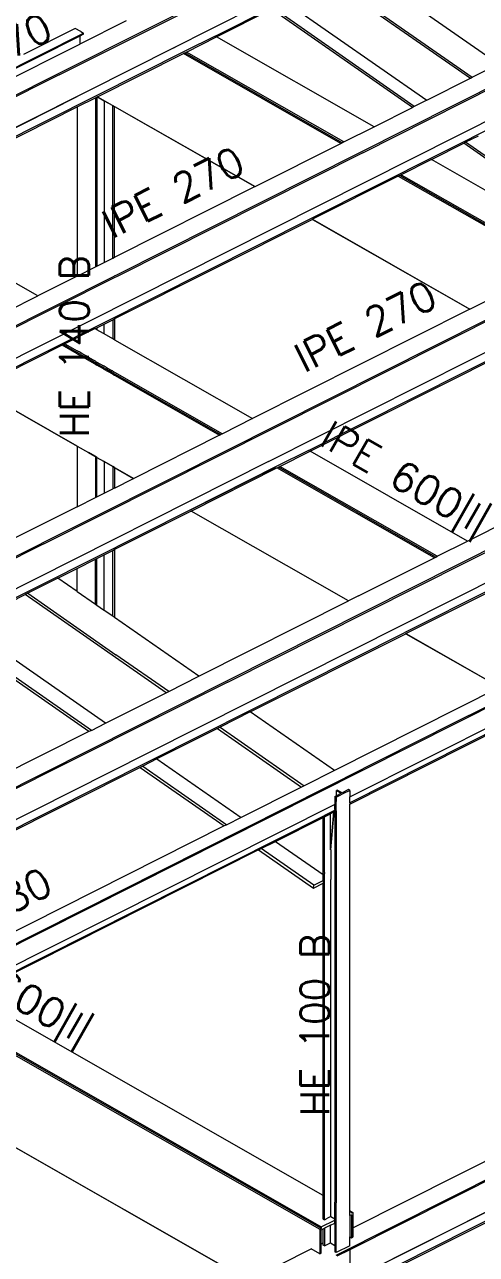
# Model space of a CAD drawing. Header units: millimetres. Extents: x 2 to 172, y 1 to 110.
# Drawn here: x 43.89 to 46.29, y 24.43 to 30.96 of the extents above; entities that cross this region are included whole.
import ezdxf
from ezdxf.enums import TextEntityAlignment as Align

# ---------------------------------------------------------------- set-up
doc = ezdxf.new("R2010")
doc.units = ezdxf.units.MM
doc.layers.add('BARRAS_DE_ACERO', color=7, linetype='Continuous', lineweight=9)
doc.layers.add('REFERENCIA_DE_LAS_BARRAS', color=2, linetype='Continuous', lineweight=9)
doc.styles.add('CYPETXT', font='romans__.ttf', dxfattribs={"height": 0.2})

msp = doc.modelspace()

# ---------------------------------------------------------------- linework, layer by layer
at = {"layer": 'BARRAS_DE_ACERO'}
for p, q in [((38.9295, 28.1144), (45.596, 31.4688)), ((44.0761, 30.6954), (45.552, 31.438)), ((46.4091, 30.7517), (45.6864, 31.2551)), ((45.5115, 31.1983), (46.2603, 30.6768)), ((45.5218, 31.2035), (46.2706, 30.682)), ((45.157, 31.0757), (44.8599, 30.9263)), ((44.904, 30.9012), (45.2067, 31.0535)), ((45.9523, 30.5218), (45.2035, 31.0433)), ((45.9626, 30.527), (45.2138, 31.0485)), ((45.2796, 31.0816), (46.0284, 30.5602)), ((44.4317, 30.9822), (44.1852, 30.8582)), ((42.776, 30.1976), (44.2056, 30.917)), ((44.1618, 30.942), (43.8866, 30.8035)), ((44.1902, 30.9258), (44.1618, 30.942)), ((44.2056, 30.9117), (44.1852, 30.9014)), ((44.1902, 30.9258), (44.2056, 30.917)), ((44.2056, 30.9117), (44.2056, 30.917)), ((44.8599, 30.9263), (44.6996, 30.8456)), ((44.8599, 30.9263), (44.86, 30.9263)), ((42.8212, 30.1718), (44.1852, 30.8582)), ((44.1852, 30.9014), (44.1852, 30.8582)), ((44.6844, 30.838), (44.2284, 30.6085)), ((44.6917, 30.8416), (44.6844, 30.838)), ((44.6845, 30.838), (44.6844, 30.838)), ((44.6845, 30.838), (44.6917, 30.8416)), ((44.6996, 30.8456), (44.6917, 30.8416)), ((44.6917, 30.8416), (44.6917, 30.8416)), ((44.6996, 30.8456), (44.6996, 30.8456)), ((44.904, 30.9012), (44.7436, 30.8205)), ((45.7485, 30.4193), (44.9119, 30.8966)), ((44.7436, 30.8205), (44.2724, 30.5834)), ((44.7364, 30.8083), (44.7437, 30.812)), ((44.7437, 30.812), (44.7516, 30.8159)), ((45.5802, 30.3347), (44.7437, 30.812)), ((45.5881, 30.3386), (44.7516, 30.8159)), ((46.5735, 30.7352), (44.3805, 29.6317)), ((46.2706, 30.682), (46.4091, 30.7517)), ((44.0761, 30.6954), (42.7534, 30.0299)), ((46.0284, 30.5602), (46.2603, 30.6768)), ((46.2603, 30.6768), (46.2706, 30.682)), ((44.2724, 30.5834), (42.3863, 29.6344)), ((43.074, 30.0276), (44.1722, 30.5802)), ((44.2278, 30.6082), (44.1722, 30.5802)), ((44.1722, 30.5802), (44.1722, 30.5802)), ((44.2284, 30.6085), (44.2278, 30.6082)), ((44.2278, 30.6082), (44.2278, 30.6082)), ((44.2284, 30.6085), (44.2284, 30.6085)), ((44.2798, 30.5785), (44.2768, 30.577)), ((44.2798, 30.5785), (44.3158, 30.5579)), ((44.2803, 30.5788), (45.1169, 30.1015)), ((46.5735, 30.5631), (42.3863, 28.4561)), ((43.126, 29.998), (44.1722, 30.5244)), ((44.1722, 30.5244), (44.2681, 30.5726)), ((44.3158, 30.5579), (44.3614, 30.532)), ((44.3158, 30.5579), (44.3158, 29.6984)), ((44.3614, 30.532), (44.3701, 30.527)), ((44.3614, 29.7214), (44.3614, 30.532)), ((44.3701, 29.7258), (44.3701, 30.527)), ((45.7485, 30.4193), (45.9523, 30.5218)), ((45.9626, 30.527), (45.9523, 30.5218)), ((46.0284, 30.5602), (45.9626, 30.527)), ((45.413, 29.9319), (46.5259, 30.4919)), ((45.5881, 30.3386), (45.7485, 30.4193)), ((45.5729, 30.331), (45.5802, 30.3347)), ((45.5881, 30.3386), (45.5802, 30.3347)), ((46.9738, 29.8104), (46.225, 30.3319)), ((46.3011, 30.3702), (46.2353, 30.3371)), ((46.9841, 29.8156), (46.2353, 30.3371)), ((46.0532, 30.2454), (45.8928, 30.1647)), ((46.8897, 29.7681), (46.0532, 30.2454)), ((45.8777, 30.1571), (45.4216, 29.9276)), ((45.885, 30.1608), (45.8777, 30.1571)), ((45.8777, 30.1571), (46.7142, 29.6798)), ((45.8928, 30.1647), (45.885, 30.1608)), ((45.885, 30.1608), (46.7215, 29.6835)), ((45.8928, 30.1647), (46.7293, 29.6874)), ((44.3701, 29.7258), (45.1163, 30.1012)), ((43.9941, 28.2033), (47.595, 30.0152)), ((43.627, 29.0333), (45.413, 29.9319)), ((45.421, 29.9273), (44.3701, 29.3985)), ((45.4216, 29.9276), (45.421, 29.9273)), ((45.421, 29.9273), (46.2575, 29.45)), ((45.4216, 29.9276), (46.2581, 29.4503)), ((44.3158, 29.6984), (44.3614, 29.7214)), ((44.3614, 29.7214), (44.3701, 29.7258)), ((46.2581, 29.4503), (46.7142, 29.6798)), ((42.9287, 28.9012), (44.3673, 29.6251)), ((44.3722, 29.6189), (42.9287, 28.8926)), ((44.1722, 29.6262), (43.9625, 29.5206)), ((44.3684, 29.6256), (44.3673, 29.6251)), ((44.3805, 29.6317), (44.3684, 29.6256)), ((46.2581, 29.4503), (46.2575, 29.45)), ((48.6605, 29.3344), (41.9941, 25.9801)), ((44.2672, 29.3468), (44.1068, 29.2661)), ((44.2768, 29.3516), (44.2768, 29.3413)), ((44.3158, 29.319), (44.3158, 29.3712)), ((44.3614, 29.3941), (44.3614, 29.293)), ((44.3701, 29.3985), (44.3701, 29.2881)), ((44.6832, 28.5586), (46.3506, 29.3976)), ((44.3701, 29.2881), (44.3614, 29.293)), ((44.3701, 29.2881), (45.1037, 28.8694)), ((45.4085, 28.6956), (46.5623, 29.2761)), ((44.1722, 29.2125), (44.0917, 29.2584)), ((44.099, 29.2621), (44.1722, 29.2203)), ((44.1068, 29.2661), (44.1722, 29.2288)), ((44.249, 29.1765), (44.1722, 29.2203)), ((44.1722, 29.2125), (44.2655, 29.1592)), ((44.2313, 29.1951), (44.1965, 29.2149)), ((44.2313, 29.1951), (44.2655, 29.1755)), ((44.249, 29.1765), (44.2655, 29.1671)), ((44.2681, 29.1741), (44.2655, 29.1755)), ((44.2655, 29.1671), (44.2681, 29.1656)), ((44.2655, 29.1592), (44.2681, 29.1578)), ((44.269, 29.1736), (44.2681, 29.1741)), ((44.2768, 29.1607), (44.2681, 29.1656)), ((44.2681, 29.1578), (44.2768, 29.1528)), ((44.2703, 29.1728), (44.269, 29.1736)), ((44.2703, 29.1728), (44.2761, 29.1695)), ((44.2764, 29.1693), (44.2761, 29.1695)), ((44.2764, 29.1693), (44.2768, 29.1691)), ((44.2768, 29.1691), (44.3111, 29.1495)), ((44.2956, 29.1499), (44.2768, 29.1607)), ((44.3111, 29.1333), (44.2768, 29.1528)), ((44.2956, 29.1499), (44.3111, 29.1411)), ((44.3158, 29.1468), (44.3111, 29.1495)), ((44.3158, 29.1384), (44.3111, 29.1411)), ((44.3158, 29.1384), (44.3614, 29.1124)), ((44.3274, 29.1402), (44.3574, 29.1231)), ((44.3158, 29.1305), (44.3111, 29.1333)), ((44.3614, 29.1046), (44.3158, 29.1305)), ((44.3592, 29.1221), (44.3574, 29.1231)), ((44.3592, 29.1221), (44.3614, 29.1208)), ((44.3614, 29.1208), (44.3623, 29.1203)), ((44.3614, 29.1124), (44.3701, 29.1074)), ((44.3614, 29.1046), (44.3701, 29.0996)), ((44.3623, 29.1203), (44.3636, 29.1196)), ((44.3636, 29.1196), (44.3694, 29.1163)), ((44.3697, 29.1161), (44.3694, 29.1163)), ((44.3697, 29.1161), (44.3701, 29.1158)), ((44.3701, 29.1158), (44.9434, 28.7888)), ((44.3701, 29.1074), (44.9355, 28.7848)), ((44.1722, 28.7222), (43.6351, 29.0287)), ((43.6356, 29.029), (44.1722, 28.7228)), ((44.5489, 27.0934), (48.2977, 28.9797)), ((44.9282, 28.7811), (44.4721, 28.5516)), ((44.1722, 28.7222), (44.2313, 28.6885)), ((44.2655, 28.6689), (44.2313, 28.6885)), ((46.245, 28.2182), (45.4085, 28.6956)), ((45.1883, 28.6406), (43.4381, 27.7599)), ((44.2681, 28.6681), (44.2655, 28.6695)), ((44.2768, 28.6631), (44.2681, 28.6681)), ((44.2681, 28.6675), (44.2768, 28.6625)), ((44.2768, 28.6631), (44.3111, 28.6436)), ((44.2768, 28.4534), (44.2768, 28.6625)), ((44.2768, 28.6625), (44.3111, 28.6429)), ((44.3158, 28.6402), (44.3111, 28.6429)), ((44.3158, 28.6402), (44.3614, 28.6142)), ((42.4821, 27.451), (44.6832, 28.5586)), ((44.3701, 28.6099), (44.3614, 28.6149)), ((44.3614, 28.6142), (44.3614, 28.4959)), ((44.3701, 28.6099), (44.4721, 28.5516)), ((44.4721, 28.5516), (44.4716, 28.5514)), ((44.7729, 28.3844), (45.2249, 28.6118)), ((46.0846, 28.1376), (45.2481, 28.6149)), ((44.3701, 28.5003), (44.3614, 28.4959)), ((44.1722, 28.4007), (43.7967, 28.2118)), ((44.7729, 28.3844), (43.9861, 27.9885)), ((44.7763, 28.3775), (44.3701, 28.1731)), ((45.6134, 27.9005), (44.7769, 28.3778)), ((45.4389, 26.8757), (48.3621, 28.3466)), ((45.6196, 26.8597), (48.371, 28.2441)), ((43.9941, 28.2033), (43.7263, 28.0685)), ((44.3158, 28.1458), (44.3614, 28.1687)), ((44.3614, 28.1687), (44.3701, 28.1731)), ((44.3614, 27.8186), (44.3614, 28.1687)), ((44.3701, 28.1731), (44.3701, 27.8125)), ((46.0846, 28.1376), (46.245, 28.2182)), ((44.1722, 28.0735), (44.2681, 28.1218)), ((44.2681, 28.1218), (44.2768, 28.1262)), ((44.2681, 27.8835), (44.2681, 28.1218)), ((44.2768, 28.1262), (44.3158, 28.1458)), ((44.2768, 27.8774), (44.2768, 28.1262)), ((44.3158, 27.8503), (44.3158, 28.1458)), ((46.0768, 28.1336), (46.0846, 28.1376)), ((44.0695, 28.0218), (44.1722, 28.0735)), ((44.1722, 27.9503), (44.1722, 28.0735)), ((43.9861, 27.9885), (41.1234, 26.5481)), ((44.1722, 27.9503), (44.0695, 28.0218)), ((46.3813, 27.9683), (45.9095, 27.7309)), ((43.9091, 27.9411), (43.8957, 27.9344)), ((44.6445, 27.4129), (43.8957, 27.9344)), ((44.1722, 27.9503), (44.2681, 27.8835)), ((45.6128, 27.9002), (45.6134, 27.9005)), ((45.666, 27.9269), (45.6134, 27.9005)), ((45.9181, 27.7266), (46.3742, 27.9561)), ((44.3227, 27.251), (43.5739, 27.7725)), ((42.8969, 26.215), (45.9095, 27.7309)), ((44.2334, 27.2061), (43.4846, 27.7275)), ((44.2469, 27.2128), (43.4981, 27.7343)), ((45.091, 27.3104), (45.9176, 27.7263)), ((45.9176, 27.7263), (45.9181, 27.7266)), ((45.9176, 27.7263), (46.4168, 27.4414)), ((45.9181, 27.7266), (46.4174, 27.4417)), ((44.6579, 27.4197), (44.3777, 27.6148)), ((47.071, 27.5585), (45.6196, 26.8282)), ((44.9717, 27.4697), (42.0684, 26.0089)), ((44.6579, 27.4197), (44.8183, 27.5004)), ((46.4168, 27.4414), (45.5379, 26.9992)), ((44.3227, 27.251), (44.6445, 27.4129)), ((44.6445, 27.4129), (44.6579, 27.4197)), ((45.5379, 26.9992), (45.091, 27.3104)), ((45.6196, 26.8214), (46.6206, 27.3251)), ((46.2521, 27.2917), (46.38, 27.356)), ((44.2469, 27.2128), (44.3227, 27.251)), ((46.1746, 27.2527), (45.7883, 27.0582)), ((46.2521, 27.2917), (46.1746, 27.2527)), ((44.2334, 27.2061), (42.6002, 26.3843)), ((44.2469, 27.2128), (44.2334, 27.2061)), ((44.9172, 27.2229), (44.5954, 27.061)), ((44.9306, 27.2297), (44.9172, 27.2229)), ((44.9172, 27.2229), (45.3641, 26.9117)), ((33.5251, 21.5465), (44.5489, 27.0934)), ((44.5954, 27.061), (44.5196, 27.0229)), ((44.5954, 27.061), (45.0423, 26.7498)), ((45.7883, 27.0582), (45.6892, 27.0084)), ((44.5061, 27.0161), (42.9049, 26.2104)), ((44.5196, 27.0229), (44.5061, 27.0161)), ((44.5061, 27.0161), (44.953, 26.7049)), ((44.5196, 27.0229), (44.9665, 26.7116)), ((45.5379, 26.9992), (45.3775, 26.9185)), ((45.5, 26.9132), (45.6892, 27.0084)), ((43.3123, 25.8057), (45.4389, 26.8757)), ((43.4664, 25.89), (45.5, 26.9132)), ((45.5399, 26.8613), (45.5399, 26.8195)), ((45.5399, 26.8613), (45.5417, 26.8603)), ((45.5458, 26.8579), (45.5417, 26.8603)), ((45.5459, 26.8579), (45.5458, 26.8579)), ((45.5467, 26.8574), (45.5459, 26.8579)), ((45.5467, 26.8572), (45.5467, 26.8574)), ((45.5467, 26.8572), (45.5467, 26.8347)), ((45.5479, 26.858), (45.5471, 26.8576)), ((45.5479, 26.858), (45.5507, 26.8594)), ((45.5507, 26.8942), (45.5485, 26.8931)), ((45.5485, 26.8931), (45.5486, 26.8931)), ((45.5486, 26.8657), (45.5486, 26.8931)), ((45.5486, 26.8931), (45.5507, 26.8919)), ((45.5507, 26.8942), (45.5529, 26.8953)), ((45.5507, 26.8919), (45.5741, 26.8786)), ((45.5507, 26.8594), (45.599, 26.8837)), ((45.5785, 26.8808), (45.5529, 26.8953)), ((45.599, 26.8837), (45.6196, 26.8941)), ((45.6196, 26.8941), (45.6196, 26.8597)), ((45.6196, 26.8282), (45.6196, 26.8597)), ((45.5399, 26.8195), (41.9748, 25.0257)), ((45.5399, 26.7921), (45.5399, 26.8195)), ((45.5399, 26.7921), (45.5436, 26.7899)), ((45.5399, 26.788), (45.5436, 26.7899)), ((45.5399, 26.788), (45.5399, 26.788)), ((45.5436, 26.7832), (45.5436, 26.7899)), ((45.5467, 26.7915), (45.5467, 26.8347)), ((45.5467, 26.7853), (45.5467, 26.7915)), ((45.6196, 26.8282), (45.6196, 26.8214)), ((45.6196, 24.6614), (45.6196, 26.8214)), ((43.4413, 25.7321), (45.4851, 26.7605)), ((45.4782, 26.457), (45.4782, 26.7503)), ((45.4851, 26.7537), (45.5172, 26.7699)), ((45.5352, 26.7857), (45.5172, 26.7766)), ((45.5172, 26.7766), (45.5172, 26.7766)), ((45.5172, 26.5777), (45.5172, 26.7699)), ((45.5368, 26.7797), (45.5399, 26.7813)), ((45.5399, 26.7813), (45.5436, 26.7832)), ((45.5399, 26.7813), (45.5399, 24.7069)), ((45.5467, 26.7847), (45.5467, 26.7853)), ((45.5467, 26.7847), (45.5467, 24.703)), ((45.1355, 26.5778), (43.608, 25.8092)), ((45.4284, 26.39), (45.1489, 26.5846)), ((45.4851, 26.457), (45.4851, 26.5428)), ((45.5172, 26.5777), (45.5194, 26.5788)), ((45.5194, 26.5788), (45.5194, 26.5066)), ((45.5194, 26.5066), (45.5194, 26.4212)), ((45.427, 26.3747), (45.4782, 26.4005)), ((45.4782, 26.415), (45.4782, 26.4005)), ((45.4782, 24.742), (45.4782, 26.4005)), ((45.4851, 26.457), (45.4851, 26.4519)), ((45.4851, 24.6652), (45.4851, 26.4519)), ((45.5194, 24.6301), (45.5194, 26.4212)), ((45.5467, 24.4255), (49.181, 26.2542)), ((49.24, 26.0646), (45.6479, 24.2571)), ((48.9781, 25.98), (45.6479, 24.3043)), ((45.4782, 24.742), (43.608, 25.8092)), ((43.4324, 25.7209), (45.4614, 24.5631)), ((45.4567, 24.5736), (43.4397, 25.7246)), ((43.4476, 25.7285), (45.4687, 24.5752)), ((42.9758, 25.4911), (45.0805, 24.2902)), ((42.9764, 25.4914), (45.0811, 24.2905)), ((45.4782, 24.6352), (45.4782, 24.742)), ((45.5399, 24.6184), (45.5399, 24.7069)), ((45.5467, 24.6145), (45.5467, 24.703)), ((45.4782, 24.6345), (45.4782, 24.6352)), ((45.4782, 24.6168), (45.4782, 24.6345)), ((45.4851, 24.6313), (45.4851, 24.6652)), ((45.5194, 24.6301), (45.5022, 24.6215)), ((45.5194, 24.6301), (45.5399, 24.6184)), ((45.6196, 24.6614), (45.6291, 24.6559)), ((45.6196, 24.6512), (45.6196, 24.6614)), ((45.6291, 24.6559), (45.6196, 24.6512)), ((45.6196, 24.6351), (45.6196, 24.6512)), ((45.6291, 24.6399), (45.6196, 24.6351)), ((45.6196, 24.6351), (45.6196, 24.5221)), ((45.6291, 24.6553), (45.6364, 24.6512)), ((45.6364, 24.6512), (45.6291, 24.6475)), ((45.4687, 24.5668), (45.4614, 24.5631)), ((45.4782, 24.564), (45.4851, 24.5674)), ((45.4851, 24.6129), (45.5022, 24.6215)), ((45.4851, 24.5674), (45.4851, 24.4736)), ((45.5399, 24.595), (45.5399, 24.4768)), ((45.5467, 24.5984), (45.5467, 24.6145)), ((45.5467, 24.5973), (45.5467, 24.5984)), ((45.5467, 24.5958), (45.5467, 24.5973)), ((45.5467, 24.5943), (45.5467, 24.5958)), ((45.5467, 24.5923), (45.5467, 24.5943)), ((45.6364, 24.5699), (45.6364, 24.5203)), ((45.4614, 24.5631), (45.4614, 24.4819)), ((45.4687, 24.5592), (45.4782, 24.564)), ((45.4687, 24.4855), (45.4687, 24.5592)), ((45.4782, 24.4903), (45.4782, 24.564)), ((45.0811, 24.2905), (45.4153, 24.4586)), ((45.4614, 24.4323), (45.4153, 24.4586)), ((45.4614, 24.4819), (45.4614, 24.4323)), ((45.4614, 24.4323), (45.4687, 24.4359)), ((45.4687, 24.4855), (45.4782, 24.4903)), ((45.4687, 24.4359), (45.4687, 24.4855)), ((45.4782, 24.4775), (45.4782, 24.4903)), ((45.4851, 24.4736), (45.4782, 24.4775)), ((45.4851, 24.4736), (45.5172, 24.4897)), ((45.5172, 24.4897), (45.5399, 24.4768)), ((45.5399, 24.4768), (45.5399, 24.4423)), ((45.6196, 24.4536), (45.5512, 24.4192)), ((45.6196, 24.4536), (45.6196, 24.3611))]:
    msp.add_line(p, q, dxfattribs=at)
for points in [[(44.7516, 30.8159), (44.9119, 30.8966), (45.2035, 31.0433)], [(45.1673, 31.0809), (45.157, 31.0757), (44.86, 30.9263)], [(44.86, 30.9263), (44.6996, 30.8456), (44.6917, 30.8416)], [(44.6845, 30.838), (44.2284, 30.6085), (44.2278, 30.6082), (44.1722, 30.5802), (43.074, 30.0276), (42.9136, 29.9469), (42.9058, 29.943), (42.8985, 29.9393), (42.4424, 29.7098), (42.4424, 29.7098)], [(44.1852, 30.9014), (42.781, 30.1948), (42.776, 30.1976)], [(44.2798, 30.5785), (44.2803, 30.5788), (44.7364, 30.8083)], [(45.1169, 30.1015), (45.5729, 30.331), (44.7364, 30.8083)], [(45.6885, 30.2813), (46.5735, 30.7266), (46.5735, 30.6817)], [(44.2681, 30.5726), (44.2768, 30.577), (44.2768, 29.6788), (44.3158, 29.6984)], [(44.1722, 30.5244), (44.1722, 29.6262), (44.2681, 29.6744)], [(44.2681, 30.5726), (44.2681, 29.6744), (44.2768, 29.6788)], [(44.3701, 30.527), (45.1163, 30.1012), (45.1169, 30.1015)], [(46.0532, 30.2454), (46.225, 30.3319), (46.2353, 30.3371)], [(45.6885, 30.2813), (44.3834, 29.6246), (44.3722, 29.6189)], [(43.8021, 29.4399), (43.9625, 29.5206), (43.126, 29.998)], [(45.1883, 28.6406), (47.595, 29.8516), (47.595, 29.939)], [(45.4009, 28.7004), (45.4004, 28.7001), (47.639, 29.8265)], [(46.2575, 29.45), (45.1037, 28.8694), (44.9434, 28.7888), (44.9355, 28.7848)], [(44.2672, 29.3468), (44.2681, 29.3472), (44.2768, 29.3516), (44.3158, 29.3712), (44.3614, 29.3941), (44.3701, 29.3985)], [(44.2681, 29.3472), (44.2681, 29.3463), (44.2672, 29.3468)], [(44.3111, 29.3217), (44.2768, 29.3413), (44.2681, 29.3463)], [(44.3614, 29.293), (44.3158, 29.319), (44.3111, 29.3217)], [(44.9717, 27.4697), (45.7138, 27.8432), (48.6166, 29.3037), (48.6166, 29.2588)], [(46.245, 28.2182), (47.3988, 28.7988), (46.5623, 29.2761)], [(44.0917, 29.2584), (43.6356, 29.029), (43.6351, 29.0287)], [(44.1068, 29.2661), (44.099, 29.2621), (44.0917, 29.2584)], [(44.1965, 29.2149), (44.1821, 29.2231), (44.1722, 29.2288)], [(44.3274, 29.1402), (44.3205, 29.1442), (44.3158, 29.1468)], [(44.3701, 29.0996), (44.9282, 28.7811), (44.9355, 28.7848)], [(44.1722, 28.7228), (44.2313, 28.6891), (44.2655, 28.6695)], [(44.1722, 28.7222), (44.1722, 28.4007), (44.2681, 28.449)], [(45.4009, 28.7004), (45.2329, 28.6159), (44.7729, 28.3844), (45.2249, 28.6118)], [(45.2403, 28.6109), (45.2481, 28.6149), (45.4085, 28.6956)], [(44.2655, 28.6689), (44.2681, 28.6675), (44.2681, 28.449)], [(44.3614, 28.6149), (44.3158, 28.6408), (44.3111, 28.6436)], [(44.3158, 28.6402), (44.3158, 28.473), (44.3614, 28.4959)], [(44.3614, 28.6142), (44.3701, 28.6093), (44.4716, 28.5514)], [(44.3701, 28.6093), (44.3701, 28.5003), (44.4716, 28.5514)], [(44.8183, 27.5004), (45.6128, 27.9002), (44.7763, 28.3775), (44.7769, 28.3778), (45.2329, 28.6072), (45.2403, 28.6109)], [(45.666, 27.9269), (46.0695, 28.1299), (45.2329, 28.6072)], [(46.0695, 28.1299), (46.0768, 28.1336), (45.2403, 28.6109)], [(44.2681, 28.449), (44.2768, 28.4534), (44.3158, 28.473)], [(44.0695, 28.0218), (43.9091, 27.9411), (44.3777, 27.6148)], [(42.5842, 27.2744), (43.4846, 27.7275), (43.4981, 27.7343), (43.5739, 27.7725), (43.8957, 27.9344)], [(44.2681, 27.8835), (44.2768, 27.8774), (44.3111, 27.8536)], [(44.8183, 27.5004), (44.3701, 27.8125), (44.3614, 27.8186), (44.3158, 27.8503), (44.3111, 27.8536)], [(45.091, 27.3104), (44.9306, 27.2297), (45.3775, 26.9185)], [(45.3775, 26.9185), (45.3641, 26.9117), (45.0423, 26.7498), (44.9665, 26.7116), (44.953, 26.7049), (43.4041, 25.9255)], [(45.5399, 26.8613), (45.5471, 26.865), (45.5486, 26.8657)], [(45.5471, 26.8576), (45.5469, 26.8575), (45.5467, 26.8574)], [(45.5486, 26.8657), (45.5507, 26.8668), (45.5741, 26.8786)], [(45.6196, 26.8941), (45.6128, 26.898), (45.5785, 26.8808)], [(45.5172, 26.7766), (45.5352, 26.7857), (45.5374, 26.7868), (45.5399, 26.788), (45.5436, 26.7899)], [(45.5352, 26.7857), (45.5352, 26.7857), (45.5374, 26.7868)], [(45.5374, 26.7868), (45.5374, 26.7868), (45.5399, 26.788)], [(45.1355, 26.5778), (45.1489, 26.5846), (45.2247, 26.6227), (45.4782, 26.7503)], [(45.4851, 26.5428), (45.4851, 26.7537), (45.4782, 26.7503)], [(45.5172, 26.7766), (45.4851, 26.7605), (45.5172, 26.7766)], [(45.5172, 26.5777), (45.5346, 26.7786), (45.5172, 26.7699)], [(45.5194, 26.5788), (45.5368, 26.7797), (45.5346, 26.7786)], [(45.2247, 26.6227), (45.4782, 26.4462), (45.4782, 26.457)], [(45.1355, 26.5778), (45.427, 26.3747), (45.4284, 26.39)], [(45.4284, 26.39), (45.4782, 26.415), (45.4782, 26.4462)], [(49.1915, 26.1733), (49.1915, 26.2509), (49.1847, 26.2475), (45.6196, 24.4536)], [(45.6364, 24.6512), (45.6364, 24.5699), (48.7253, 26.1242)], [(45.6479, 24.3043), (48.9781, 25.98), (48.9787, 25.9803)], [(49.03, 25.9503), (45.6479, 24.2485), (45.6479, 20.9833)], [(45.4782, 24.6168), (45.4851, 24.6129), (45.4851, 24.6313)], [(45.6291, 24.6559), (45.6291, 24.6553), (45.6291, 24.6475)], [(45.6291, 24.6399), (45.6291, 24.5166), (45.6364, 24.5203)], [(45.4687, 24.5752), (45.4687, 24.5668), (45.4567, 24.5736)], [(45.4687, 24.5752), (45.5399, 24.611), (45.5399, 24.6184)], [(45.5172, 24.4897), (45.5172, 24.5836), (45.4851, 24.5674)], [(45.5172, 24.5836), (45.5399, 24.595), (45.5399, 24.611)], [(45.5467, 24.4384), (45.5467, 24.5248), (45.5467, 24.5923)], [(45.6196, 24.4751), (45.6196, 24.5221), (45.6291, 24.5166)], [(45.6196, 24.4751), (45.5467, 24.4384), (45.5399, 24.4423)]]:
    msp.add_lwpolyline(points, dxfattribs=at)

# ---------------------------------------------------------------- texts
at = {"layer": 'REFERENCIA_DE_LAS_BARRAS', "style": 'CYPETXT'}
for s, rotation, width, p, p2 in [('IPE 270', 26.70034, 0.844169, (43.3342, 30.5325), (44.0538, 30.8944)), ('IPE 270', 26.70034, 0.844169, (44.3557, 29.821), (45.0753, 30.183)), ('HE 140 B', 90, 0.776302, (44.2335, 28.7688), (44.2335, 29.7363)), ('IPE 270', 26.70034, 0.844169, (45.3772, 29.1096), (46.0969, 29.4715)), ('IPE 600|I|', 330.29915, 0.866546, (45.4483, 28.7339), (46.3043, 28.2456)), ('IPE 180', 26.70034, 0.844169, (43.3334, 25.9909), (44.053, 26.3528)), ('IPE 600|I|', 330.29915, 0.866546, (43.3357, 26.0256), (44.1917, 25.5373)), ('HE 100 B', 90, 0.776302, (45.5112, 25.1634), (45.5112, 26.1309))]:
    msp.add_text(s, height=0.15333, rotation=rotation, dxfattribs=dict(at, width=width)).set_placement(p, p2, align=Align.FIT)

doc.saveas('drawing.dxf')
